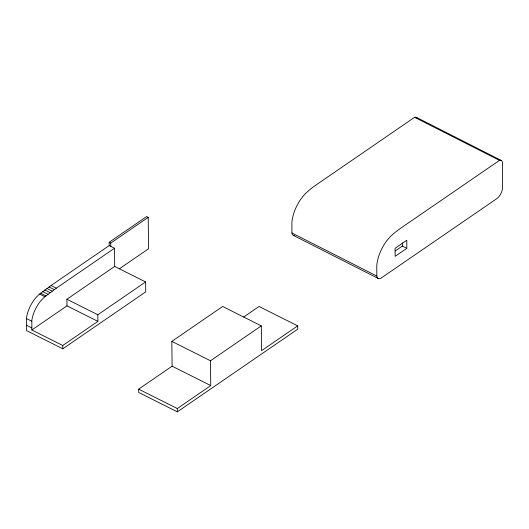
<?xml version="1.0" encoding="UTF-8"?>
<svg xmlns="http://www.w3.org/2000/svg" width="529" height="529" viewBox="0 0 529 529"><rect width="100%" height="100%" fill="white"/><g stroke="black" fill="none" stroke-linecap="round" stroke-linejoin="round"><path stroke-width="0.79" d="M145.62 281.944L97.819 314.762L97.891 321.381L62.759 345.497L31.839 329.984L66.971 305.861L66.899 299.249L114.7 266.424L145.62 281.944L145.7 291.882L62.792 348.809L26.576 330.632L26.562 317.499A23.078 12.299 -63.4 0 1 39.635 294.058L51.049 285.515L109.225 245.568L109.153 242.289L146.626 216.559L148.213 217.353L148.543 248.769L119.25 268.884M31.839 329.984L31.859 320.157A23.078 12.299 -63.4 0 1 44.932 296.716L56.345 288.173L114.515 248.227L109.225 245.568M110.806 246.369L110.74 243.082L148.213 217.353M417.196 118.278A6.083 3.22 -63.1 0 0 414.61 117.306L315.839 185.13A87.907 46.585 -63.1 0 0 307.587 191.558A28.533 15.123 -63.1 0 0 291.882 222.603L291.942 232.998A7.287 3.862 -63.1 0 0 294.541 235.617M297.688 325.877L297.721 329.183L177.341 411.846L138.691 392.452L138.658 389.146L172.097 366.18L171.832 341.377L222.663 306.476L261.306 325.877L261.571 350.674L297.688 325.877L259.038 306.483L243.657 317.043M499.495 160.38L400.724 228.197A87.907 46.585 -63.1 0 0 392.472 234.625A28.533 15.123 -63.1 0 0 376.767 265.677L376.827 276.065A7.287 3.862 -63.1 0 0 380.867 278.261L497.24 198.355A9.198 4.873 -63.1 0 0 502.55 188.086L502.405 162.522A6.083 3.22 -63.1 0 0 499.495 160.38L414.61 117.306M177.341 411.846L177.308 408.54L210.747 385.575L210.482 360.771L261.306 325.877M395.209 250.958L402.344 246.058L402.324 242.824M406.827 248.332L395.15 256.347L395.103 248.266L406.781 240.252L406.827 248.332L402.344 246.058M109.153 242.289L110.74 243.082M171.832 341.377L210.482 360.771M51.049 285.515L56.345 288.173M48.972 286.963L54.269 289.621M46.889 288.464L52.186 291.122M66.899 299.249L97.819 314.762M44.813 290.004L50.11 292.663M42.743 291.591L48.033 294.25M66.971 305.861L97.891 321.381M40.667 293.225L45.963 295.883M39.635 294.058L44.932 296.716M172.097 366.18L210.747 385.575M26.45 318.557L31.747 321.215M26.523 325.275L31.819 327.934M138.658 389.146L177.308 408.54M416.297 117.326L501.181 160.399M291.942 232.998L376.827 276.065M293.304 235.365L378.189 278.439M62.759 345.497L62.792 348.809M114.515 248.227L114.7 266.424"/></g></svg>
